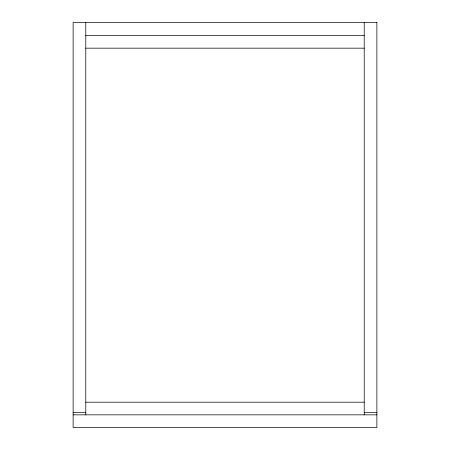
<?xml version="1.0" encoding="UTF-8"?>
<svg xmlns="http://www.w3.org/2000/svg" width="450" height="450" viewBox="0 0 450 450"><rect width="100%" height="100%" fill="white"/><g stroke="black" fill="none" stroke-linecap="round" stroke-linejoin="round"><path stroke-width="0.67" d="M85.781 35.516L364.219 35.516M85.781 48.172L364.219 48.172M85.781 402.188L364.219 402.188M73.125 412.673L85.781 412.673M364.219 412.673L376.875 412.673M73.125 414.844L376.875 414.844M364.219 22.5L364.219 414.844M85.781 22.5L85.781 414.844M376.875 22.5L73.125 22.5L73.125 427.5L376.875 427.5L376.875 22.5"/></g></svg>
